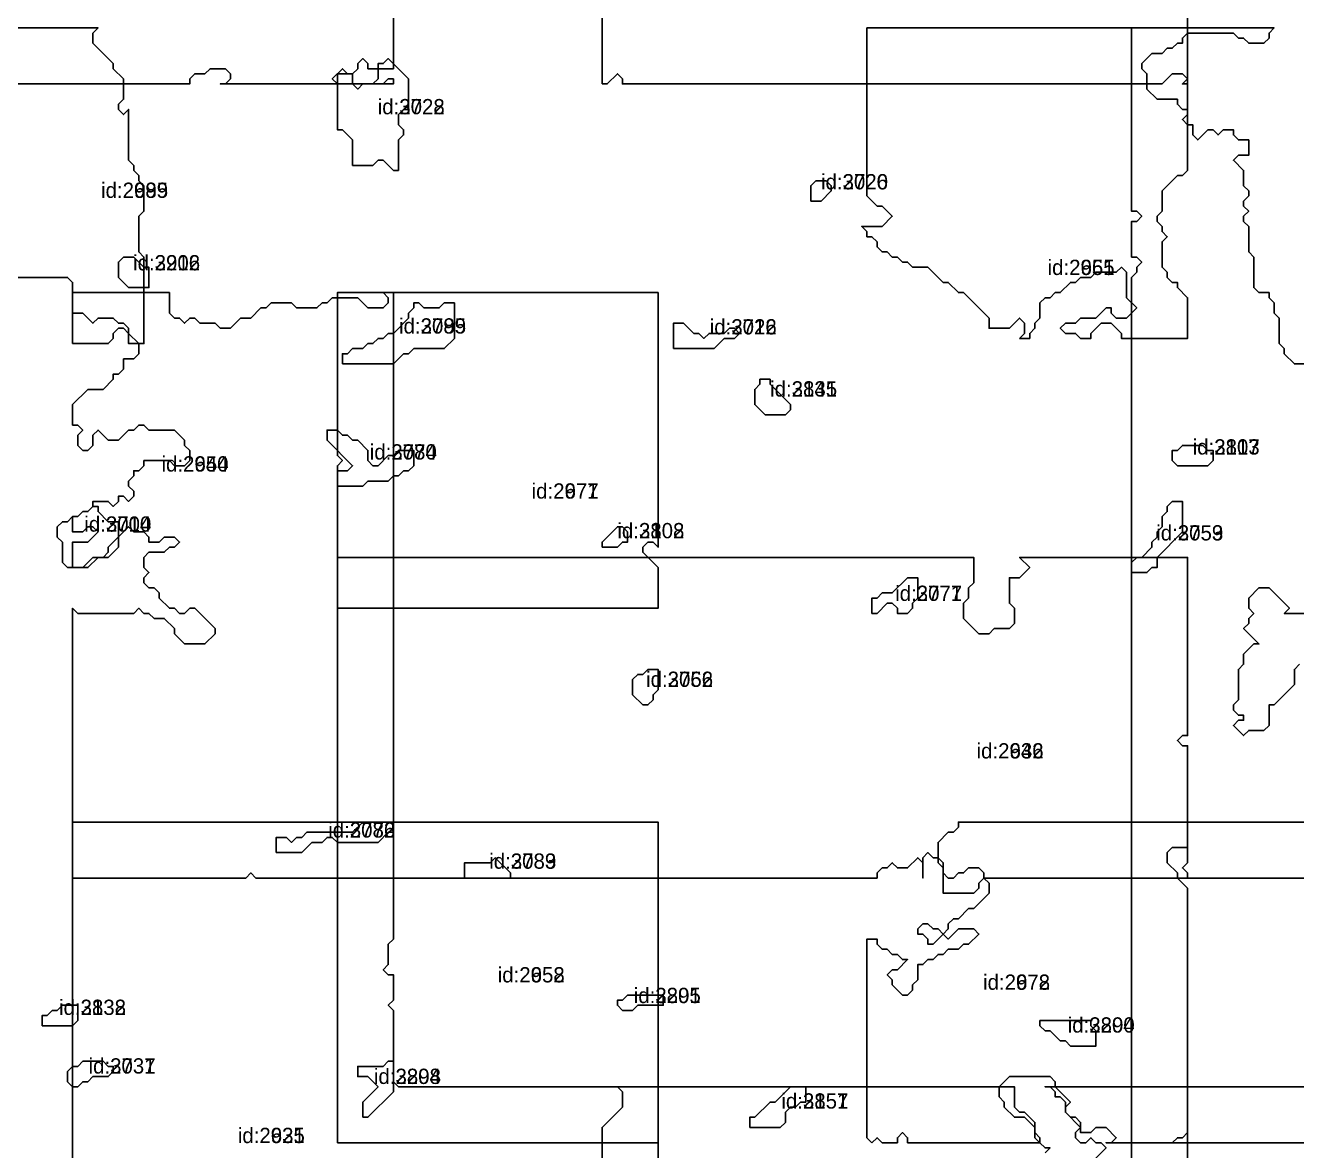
# Model space of a CAD drawing. Header units: metres. Extents: x 0 to 810, y 0 to 745.
# Drawn here: x 406.7 to 656.4, y 362.5 to 583.5 of the extents above; entities that cross this region are included whole.
import ezdxf

# ---------------------------------------------------------------- set-up
doc = ezdxf.new("R2010")
doc.units = ezdxf.units.M
doc.layers.add('forest', color=7, linetype='Continuous')
doc.layers.add('forestfragmentation', color=7, linetype='Continuous')

msp = doc.modelspace()

# ---------------------------------------------------------------- linework, layer by layer
at = {"layer": 'forest', "color": 173}
msp.add_lwpolyline([(479, 617), (479, 575), (474, 575), (474, 576), (473, 577), (472, 576), (472, 575), (471, 574), (470, 574), (469, 575), (467, 573), (468, 572), (477, 572), (478, 573), (479, 573), (479, 572), (445, 572), (446, 572), (447, 573), (447, 574), (446, 575), (443, 575), (442, 574), (440, 574), (439, 573), (439, 572), (364, 572)], dxfattribs=at)
msp.add_lwpolyline([(479, 617), (479, 575), (474, 575), (474, 576), (473, 577), (472, 576), (472, 575), (471, 574), (470, 574), (469, 575), (467, 573), (468, 572), (477, 572), (478, 573), (479, 573), (479, 572), (445, 572), (446, 572), (447, 573), (447, 574), (446, 575), (443, 575), (442, 574), (440, 574), (439, 573), (439, 572), (364, 572)], dxfattribs=at)
at = {"layer": 'forest', "color": 176}
for points in [[(520, 572), (520, 618)], [(520, 572), (520, 618)], [(635, 606), (635, 572), (634, 572), (635, 573), (634, 574), (632, 574), (630, 572), (524, 572), (524, 573), (523, 574), (521, 572), (520, 572)], [(635, 606), (635, 572), (634, 572), (635, 573), (634, 574), (632, 574), (630, 572), (524, 572), (524, 573), (523, 574), (521, 572), (520, 572)]]:
    msp.add_lwpolyline(points, dxfattribs=at)
at = {"layer": 'forest', "color": 99}
for points in [[(364, 583), (421, 583), (420, 582), (420, 580), (424, 576), (424, 575), (426, 573), (426, 569), (425, 568), (425, 567), (426, 566), (427, 567), (427, 557), (428, 556), (428, 555), (429, 554), (429, 553), (430, 552), (430, 547), (429, 546), (429, 539), (430, 538), (430, 521), (427, 521), (427, 523), (426, 524), (425, 524), (424, 523), (424, 522), (423, 521), (416, 521)], [(364, 583), (421, 583), (420, 582), (420, 580), (424, 576), (424, 575), (426, 573), (426, 569), (425, 568), (425, 567), (426, 566), (427, 567), (427, 557), (428, 556), (428, 555), (429, 554), (429, 553), (430, 552), (430, 547), (429, 546), (429, 539), (430, 538), (430, 521), (427, 521), (427, 523), (426, 524), (425, 524), (424, 523), (424, 522), (423, 521), (416, 521)], [(416, 521), (416, 533), (415, 534), (364, 534)], [(416, 521), (416, 533), (415, 534), (364, 534)]]:
    msp.add_lwpolyline(points, dxfattribs=at)
at = {"layer": 'forest', "color": 116}
msp.add_lwpolyline([(602, 522), (603, 523), (603, 525), (602, 526), (600, 524), (596, 524), (596, 526), (591, 531), (590, 531), (588, 533), (587, 533), (584, 536), (581, 536), (580, 537), (579, 537), (578, 538), (577, 538), (576, 539), (575, 539), (574, 540), (574, 541), (573, 542), (572, 542), (572, 543), (571, 544), (575, 544), (577, 546), (575, 548), (574, 548), (572, 550), (572, 583), (635, 583), (635, 555), (634, 554), (633, 554), (630, 551), (630, 547), (629, 546), (629, 545), (630, 544), (630, 543), (631, 542), (630, 541), (630, 536), (631, 535), (631, 534), (632, 533), (633, 533), (633, 532), (635, 530), (635, 522), (622, 522), (622, 523), (620, 525), (618, 525), (616, 523), (616, 522), (614, 522), (613, 523), (611, 523), (610, 524), (611, 525), (613, 525), (614, 526), (617, 526), (619, 528), (620, 528), (620, 527), (621, 526), (623, 526), (625, 528), (623, 530), (623, 535), (622, 536), (621, 535), (617, 535), (616, 534), (614, 534), (613, 533), (612, 533), (610, 531), (609, 531), (608, 530), (607, 530), (606, 529), (606, 526), (605, 525), (605, 524), (604, 523), (604, 522), (602, 522)], dxfattribs=at)
msp.add_lwpolyline([(602, 522), (603, 523), (603, 525), (602, 526), (600, 524), (596, 524), (596, 526), (591, 531), (590, 531), (588, 533), (587, 533), (584, 536), (581, 536), (580, 537), (579, 537), (578, 538), (577, 538), (576, 539), (575, 539), (574, 540), (574, 541), (573, 542), (572, 542), (572, 543), (571, 544), (575, 544), (577, 546), (575, 548), (574, 548), (572, 550), (572, 583), (635, 583), (635, 555), (634, 554), (633, 554), (630, 551), (630, 547), (629, 546), (629, 545), (630, 544), (630, 543), (631, 542), (630, 541), (630, 536), (631, 535), (631, 534), (632, 533), (633, 533), (633, 532), (635, 530), (635, 522), (622, 522), (622, 523), (620, 525), (618, 525), (616, 523), (616, 522), (614, 522), (613, 523), (611, 523), (610, 524), (611, 525), (613, 525), (614, 526), (617, 526), (619, 528), (620, 528), (620, 527), (621, 526), (623, 526), (625, 528), (623, 530), (623, 535), (622, 536), (621, 535), (617, 535), (616, 534), (614, 534), (613, 533), (612, 533), (610, 531), (609, 531), (608, 530), (607, 530), (606, 529), (606, 526), (605, 525), (605, 524), (604, 523), (604, 522), (602, 522)], dxfattribs=at)
at = {"layer": 'forest', "color": 166}
for points in [[(624, 416), (624, 534), (625, 535), (625, 536), (626, 537), (625, 538), (624, 538), (624, 545), (625, 545), (626, 546), (625, 547), (624, 547), (624, 583), (652, 583), (651, 582), (651, 581), (650, 580), (647, 580), (646, 581), (645, 581), (644, 582), (635, 582), (634, 581), (634, 580), (633, 580), (632, 579), (631, 579), (630, 578), (628, 578), (626, 576), (626, 575), (627, 574), (627, 571), (629, 569), (633, 569), (633, 568), (634, 567), (635, 567), (635, 566), (634, 565), (635, 564), (636, 564), (636, 562), (637, 561), (639, 563), (640, 563), (641, 562), (642, 563), (644, 563), (644, 562), (645, 561), (647, 561), (647, 558), (645, 558), (644, 557), (646, 555), (646, 552), (647, 551), (647, 550), (646, 549), (646, 548), (647, 547), (646, 546), (646, 545), (647, 544), (647, 539), (648, 538), (648, 532), (649, 531), (651, 531), (651, 530), (652, 529), (652, 527), (653, 526), (653, 521), (654, 520), (654, 519), (656, 517), (659, 517)], [(624, 416), (624, 534), (625, 535), (625, 536), (626, 537), (625, 538), (624, 538), (624, 545), (625, 545), (626, 546), (625, 547), (624, 547), (624, 583), (652, 583), (651, 582), (651, 581), (650, 580), (647, 580), (646, 581), (645, 581), (644, 582), (635, 582), (634, 581), (634, 580), (633, 580), (632, 579), (631, 579), (630, 578), (628, 578), (626, 576), (626, 575), (627, 574), (627, 571), (629, 569), (633, 569), (633, 568), (634, 567), (635, 567), (635, 566), (634, 565), (635, 564), (636, 564), (636, 562), (637, 561), (639, 563), (640, 563), (641, 562), (642, 563), (644, 563), (644, 562), (645, 561), (647, 561), (647, 558), (645, 558), (644, 557), (646, 555), (646, 552), (647, 551), (647, 550), (646, 549), (646, 548), (647, 547), (646, 546), (646, 545), (647, 544), (647, 539), (648, 538), (648, 532), (649, 531), (651, 531), (651, 530), (652, 529), (652, 527), (653, 526), (653, 521), (654, 520), (654, 519), (656, 517), (659, 517)], [(659, 468), (654, 468), (655, 469), (651, 473), (649, 473), (647, 471), (647, 469), (648, 468), (647, 467), (647, 466), (646, 465), (649, 462), (648, 462), (646, 460), (646, 458), (645, 457), (645, 451), (644, 450), (644, 449), (645, 448), (646, 448), (646, 447), (645, 447), (644, 446), (646, 444), (647, 445), (650, 445), (651, 446), (651, 450), (652, 450), (656, 454), (656, 457), (657, 458)], [(659, 468), (654, 468), (655, 469), (651, 473), (649, 473), (647, 471), (647, 469), (648, 468), (647, 467), (647, 466), (646, 465), (649, 462), (648, 462), (646, 460), (646, 458), (645, 457), (645, 451), (644, 450), (644, 449), (645, 448), (646, 448), (646, 447), (645, 447), (644, 446), (646, 444), (647, 445), (650, 445), (651, 446), (651, 450), (652, 450), (656, 454), (656, 457), (657, 458)], [(687, 416), (624, 416)], [(687, 416), (624, 416)], [(520, 321), (520, 367), (524, 371), (524, 374), (523, 375), (601, 375), (601, 371), (602, 370), (603, 370), (605, 368), (605, 366), (606, 365), (606, 364), (607, 363), (608, 363), (607, 362)], [(520, 321), (520, 367), (524, 371), (524, 374), (523, 375), (601, 375), (601, 371), (602, 370), (603, 370), (605, 368), (605, 366), (606, 365), (606, 364), (607, 363), (608, 363), (607, 362)], [(617, 361), (619, 363), (618, 364), (617, 364), (616, 365), (615, 364), (614, 364), (613, 365), (613, 366), (614, 367), (614, 368), (613, 369), (612, 369), (611, 370), (611, 372), (610, 373), (609, 373), (609, 374), (608, 375), (607, 375), (635, 375), (635, 359)], [(617, 361), (619, 363), (618, 364), (617, 364), (616, 365), (615, 364), (614, 364), (613, 365), (613, 366), (614, 367), (614, 368), (613, 369), (612, 369), (611, 370), (611, 372), (610, 373), (609, 373), (609, 374), (608, 375), (607, 375), (635, 375), (635, 359)]]:
    msp.add_lwpolyline(points, dxfattribs=at)
at = {"layer": 'forest', "color": 52}
msp.add_lwpolyline([(479, 555), (477, 557), (476, 557), (475, 556), (471, 556), (471, 561), (469, 563), (468, 563), (468, 574), (471, 574), (471, 572), (472, 571), (473, 572), (475, 572), (476, 573), (476, 576), (477, 576), (478, 577), (482, 573), (482, 567), (481, 567), (480, 566), (480, 564), (481, 563), (481, 562), (480, 561), (480, 555), (479, 555)], dxfattribs=at)
msp.add_lwpolyline([(479, 555), (477, 557), (476, 557), (475, 556), (471, 556), (471, 561), (469, 563), (468, 563), (468, 574), (471, 574), (471, 572), (472, 571), (473, 572), (475, 572), (476, 573), (476, 576), (477, 576), (478, 577), (482, 573), (482, 567), (481, 567), (480, 566), (480, 564), (481, 563), (481, 562), (480, 561), (480, 555), (479, 555)], dxfattribs=at)
at = {"layer": 'forest', "color": 55}
msp.add_lwpolyline([(561, 549), (561, 552), (562, 553), (564, 553), (565, 552), (565, 551), (563, 549), (561, 549)], dxfattribs=at)
msp.add_lwpolyline([(561, 549), (561, 552), (562, 553), (564, 553), (565, 552), (565, 551), (563, 549), (561, 549)], dxfattribs=at)
at = {"layer": 'forest', "color": 153}
msp.add_lwpolyline([(416, 416), (416, 469), (417, 468), (428, 468), (429, 469), (430, 468), (431, 468), (432, 467), (434, 467), (436, 465), (436, 464), (438, 462), (442, 462), (444, 464), (444, 465), (440, 469), (439, 469), (438, 468), (437, 468), (436, 469), (435, 469), (433, 471), (433, 472), (432, 473), (431, 473), (430, 474), (430, 475), (431, 476), (430, 477), (430, 479), (431, 480), (434, 480), (435, 481), (436, 481), (437, 482), (436, 483), (434, 483), (433, 482), (431, 482), (431, 483), (430, 484), (428, 484), (427, 485), (423, 481), (423, 480), (422, 479), (420, 479), (418, 477), (416, 477), (416, 482), (419, 482), (421, 484), (420, 485), (419, 485), (418, 484), (416, 484), (416, 487), (417, 487), (418, 488), (419, 488), (420, 489), (420, 490), (423, 490), (424, 489), (425, 490), (425, 491), (426, 491), (427, 490), (428, 491), (428, 492), (427, 493), (427, 494), (428, 495), (428, 496), (429, 496), (430, 497), (430, 498), (435, 498), (436, 497), (438, 497), (439, 498), (439, 500), (438, 501), (438, 502), (436, 504), (431, 504), (430, 505), (429, 505), (428, 504), (427, 504), (425, 502), (423, 502), (421, 504), (420, 503), (420, 501), (419, 500), (418, 500), (417, 501), (417, 503), (418, 504), (417, 505), (416, 505), (416, 509), (419, 512), (422, 512), (424, 514), (424, 515), (425, 515), (426, 516), (426, 518), (428, 518), (429, 519), (429, 521), (427, 523), (427, 524), (426, 525), (425, 525), (424, 526), (421, 526), (420, 525), (418, 527), (416, 527), (416, 531), (435, 531), (435, 527), (436, 526), (437, 526), (438, 525), (439, 526), (440, 526), (441, 525), (444, 525), (445, 524), (447, 524), (449, 526), (451, 526), (453, 528), (454, 528), (455, 529), (459, 529), (460, 528), (464, 528), (465, 529), (466, 529), (467, 530), (472, 530), (474, 528), (477, 528), (478, 529), (478, 530), (477, 531), (476, 531), (479, 531), (479, 416), (452, 416), (451, 417), (450, 416), (416, 416)], dxfattribs=at)
msp.add_lwpolyline([(416, 416), (416, 469), (417, 468), (428, 468), (429, 469), (430, 468), (431, 468), (432, 467), (434, 467), (436, 465), (436, 464), (438, 462), (442, 462), (444, 464), (444, 465), (440, 469), (439, 469), (438, 468), (437, 468), (436, 469), (435, 469), (433, 471), (433, 472), (432, 473), (431, 473), (430, 474), (430, 475), (431, 476), (430, 477), (430, 479), (431, 480), (434, 480), (435, 481), (436, 481), (437, 482), (436, 483), (434, 483), (433, 482), (431, 482), (431, 483), (430, 484), (428, 484), (427, 485), (423, 481), (423, 480), (422, 479), (420, 479), (418, 477), (416, 477), (416, 482), (419, 482), (421, 484), (420, 485), (419, 485), (418, 484), (416, 484), (416, 487), (417, 487), (418, 488), (419, 488), (420, 489), (420, 490), (423, 490), (424, 489), (425, 490), (425, 491), (426, 491), (427, 490), (428, 491), (428, 492), (427, 493), (427, 494), (428, 495), (428, 496), (429, 496), (430, 497), (430, 498), (435, 498), (436, 497), (438, 497), (439, 498), (439, 500), (438, 501), (438, 502), (436, 504), (431, 504), (430, 505), (429, 505), (428, 504), (427, 504), (425, 502), (423, 502), (421, 504), (420, 503), (420, 501), (419, 500), (418, 500), (417, 501), (417, 503), (418, 504), (417, 505), (416, 505), (416, 509), (419, 512), (422, 512), (424, 514), (424, 515), (425, 515), (426, 516), (426, 518), (428, 518), (429, 519), (429, 521), (427, 523), (427, 524), (426, 525), (425, 525), (424, 526), (421, 526), (420, 525), (418, 527), (416, 527), (416, 531), (435, 531), (435, 527), (436, 526), (437, 526), (438, 525), (439, 526), (440, 526), (441, 525), (444, 525), (445, 524), (447, 524), (449, 526), (451, 526), (453, 528), (454, 528), (455, 529), (459, 529), (460, 528), (464, 528), (465, 529), (466, 529), (467, 530), (472, 530), (474, 528), (477, 528), (478, 529), (478, 530), (477, 531), (476, 531), (479, 531), (479, 416), (452, 416), (451, 417), (450, 416), (416, 416)], dxfattribs=at)
at = {"layer": 'forest', "color": 149}
for points in [[(468, 469), (468, 497), (469, 498), (468, 499), (468, 531), (531, 531), (531, 481), (530, 482), (529, 482), (528, 481), (528, 480), (531, 477), (531, 469), (468, 469)], [(468, 469), (468, 497), (469, 498), (468, 499), (468, 531), (531, 531), (531, 481), (530, 482), (529, 482), (528, 481), (528, 480), (531, 477), (531, 469), (468, 469)], [(573, 364), (572, 365), (572, 404), (574, 404), (574, 403), (575, 402), (576, 402), (577, 401), (578, 401), (579, 400), (580, 400), (578, 398), (577, 398), (576, 397), (577, 396), (577, 395), (579, 393), (580, 393), (581, 394), (581, 395), (582, 396), (582, 399), (583, 399), (584, 400), (585, 400), (586, 401), (587, 401), (588, 402), (590, 402), (591, 403), (592, 403), (594, 405), (593, 406), (590, 406), (588, 404), (587, 405), (585, 403), (584, 403), (584, 404), (583, 405), (582, 405), (582, 406), (583, 407), (584, 407), (585, 406), (586, 406), (587, 405), (588, 406), (588, 407), (589, 408), (590, 408), (592, 410), (593, 410), (596, 413), (596, 415), (595, 416), (594, 415), (594, 414), (593, 413), (587, 413), (587, 418), (586, 419), (586, 423), (588, 425), (589, 425), (590, 426), (590, 427), (635, 427), (635, 422), (632, 422), (631, 421), (631, 419), (633, 417), (633, 416), (635, 414), (635, 366), (634, 365), (633, 365), (632, 364), (619, 364), (620, 364), (621, 365), (619, 367), (617, 367), (616, 366), (614, 366), (614, 367), (611, 370), (611, 371), (612, 372), (609, 375), (609, 376), (608, 377), (600, 377), (598, 375), (598, 373), (599, 372), (599, 371), (601, 369), (603, 369), (605, 367), (605, 365), (606, 364), (580, 364), (580, 365), (579, 366), (578, 365), (578, 364), (575, 364), (574, 365), (573, 364)], [(573, 364), (572, 365), (572, 404), (574, 404), (574, 403), (575, 402), (576, 402), (577, 401), (578, 401), (579, 400), (580, 400), (578, 398), (577, 398), (576, 397), (577, 396), (577, 395), (579, 393), (580, 393), (581, 394), (581, 395), (582, 396), (582, 399), (583, 399), (584, 400), (585, 400), (586, 401), (587, 401), (588, 402), (590, 402), (591, 403), (592, 403), (594, 405), (593, 406), (590, 406), (588, 404), (587, 405), (585, 403), (584, 403), (584, 404), (583, 405), (582, 405), (582, 406), (583, 407), (584, 407), (585, 406), (586, 406), (587, 405), (588, 406), (588, 407), (589, 408), (590, 408), (592, 410), (593, 410), (596, 413), (596, 415), (595, 416), (594, 415), (594, 414), (593, 413), (587, 413), (587, 418), (586, 419), (586, 423), (588, 425), (589, 425), (590, 426), (590, 427), (635, 427), (635, 422), (632, 422), (631, 421), (631, 419), (633, 417), (633, 416), (635, 414), (635, 366), (634, 365), (633, 365), (632, 364), (619, 364), (620, 364), (621, 365), (619, 367), (617, 367), (616, 366), (614, 366), (614, 367), (611, 370), (611, 371), (612, 372), (609, 375), (609, 376), (608, 377), (600, 377), (598, 375), (598, 373), (599, 372), (599, 371), (601, 369), (603, 369), (605, 367), (605, 365), (606, 364), (580, 364), (580, 365), (579, 366), (578, 365), (578, 364), (575, 364), (574, 365), (573, 364)], [(624, 364), (624, 427), (675, 427)], [(624, 364), (624, 427), (675, 427)], [(713, 364), (624, 364)], [(713, 364), (624, 364)]]:
    msp.add_lwpolyline(points, dxfattribs=at)
at = {"layer": 'forest', "color": 64}
msp.add_lwpolyline([(534, 520), (534, 525), (536, 525), (538, 523), (539, 523), (540, 522), (541, 523), (544, 523), (545, 524), (546, 524), (547, 523), (546, 522), (544, 522), (542, 520), (534, 520)], dxfattribs=at)
msp.add_lwpolyline([(534, 520), (534, 525), (536, 525), (538, 523), (539, 523), (540, 522), (541, 523), (544, 523), (545, 524), (546, 524), (547, 523), (546, 522), (544, 522), (542, 520), (534, 520)], dxfattribs=at)
at = {"layer": 'forest', "color": 82}
msp.add_lwpolyline([(415, 477), (414, 478), (414, 482), (413, 483), (413, 485), (414, 486), (415, 486), (416, 487), (417, 487), (418, 488), (419, 488), (420, 489), (421, 489), (421, 488), (423, 486), (425, 486), (425, 481), (423, 479), (421, 479), (419, 477), (415, 477)], dxfattribs=at)
msp.add_lwpolyline([(415, 477), (414, 478), (414, 482), (413, 483), (413, 485), (414, 486), (415, 486), (416, 487), (417, 487), (418, 488), (419, 488), (420, 489), (421, 489), (421, 488), (423, 486), (425, 486), (425, 481), (423, 479), (421, 479), (419, 477), (415, 477)], dxfattribs=at)
at = {"layer": 'forest', "color": 178}
msp.add_lwpolyline([(468, 416), (468, 479), (593, 479), (593, 474), (592, 473), (592, 471), (591, 470), (591, 467), (594, 464), (596, 464), (597, 465), (600, 465), (601, 466), (601, 469), (600, 470), (600, 475), (602, 475), (604, 477), (602, 479), (635, 479), (635, 444), (634, 444), (633, 443), (634, 442), (635, 442), (635, 419), (634, 418), (635, 417), (635, 416), (595, 416), (595, 417), (594, 418), (592, 418), (591, 417), (590, 417), (589, 416), (588, 416), (587, 417), (587, 419), (586, 420), (585, 420), (584, 421), (583, 420), (583, 416), (583, 419), (582, 420), (580, 418), (578, 418), (577, 419), (576, 418), (575, 418), (574, 417), (574, 416), (468, 416)], dxfattribs=at)
msp.add_lwpolyline([(468, 416), (468, 479), (593, 479), (593, 474), (592, 473), (592, 471), (591, 470), (591, 467), (594, 464), (596, 464), (597, 465), (600, 465), (601, 466), (601, 469), (600, 470), (600, 475), (602, 475), (604, 477), (602, 479), (635, 479), (635, 444), (634, 444), (633, 443), (634, 442), (635, 442), (635, 419), (634, 418), (635, 417), (635, 416), (595, 416), (595, 417), (594, 418), (592, 418), (591, 417), (590, 417), (589, 416), (588, 416), (587, 417), (587, 419), (586, 420), (585, 420), (584, 421), (583, 420), (583, 416), (583, 419), (582, 420), (580, 418), (578, 418), (577, 419), (576, 418), (575, 418), (574, 417), (574, 416), (468, 416)], dxfattribs=at)
at = {"layer": 'forest', "color": 183}
msp.add_lwpolyline([(416, 360), (416, 427), (479, 427), (479, 404), (478, 403), (478, 399), (477, 398), (478, 397), (479, 397), (479, 392), (478, 391), (479, 390), (479, 376), (480, 375), (531, 375), (531, 312)], dxfattribs=at)
msp.add_lwpolyline([(416, 360), (416, 427), (479, 427), (479, 404), (478, 403), (478, 399), (477, 398), (478, 397), (479, 397), (479, 392), (478, 391), (479, 390), (479, 376), (480, 375), (531, 375), (531, 312)], dxfattribs=at)
at = {"layer": 'forest', "color": 172}
msp.add_lwpolyline([(468, 364), (468, 427), (531, 427), (531, 364), (468, 364)], dxfattribs=at)
msp.add_lwpolyline([(468, 364), (468, 427), (531, 427), (531, 364), (468, 364)], dxfattribs=at)
at = {"layer": 'forest', "color": 46}
msp.add_lwpolyline([(624, 324), (624, 375), (673, 375), (672, 374), (672, 373), (669, 373), (667, 371), (667, 370), (668, 369), (668, 367), (667, 367), (666, 366), (666, 365), (665, 365), (664, 364), (664, 363), (665, 362)], dxfattribs=at)
msp.add_lwpolyline([(624, 324), (624, 375), (673, 375), (672, 374), (672, 373), (669, 373), (667, 371), (667, 370), (668, 369), (668, 367), (667, 367), (666, 366), (666, 365), (665, 365), (664, 364), (664, 363), (665, 362)], dxfattribs=at)
at = {"layer": 'forestfragmentation', "color": 47}
msp.add_lwpolyline([(427, 532), (425, 534), (425, 537), (426, 538), (428, 538), (430, 536), (431, 536), (431, 532), (427, 532)], dxfattribs=at)
msp.add_lwpolyline([(427, 532), (425, 534), (425, 537), (426, 538), (428, 538), (430, 536), (431, 536), (431, 532), (427, 532)], dxfattribs=at)
at = {"layer": 'forestfragmentation', "color": 73}
msp.add_lwpolyline([(469, 517), (469, 519), (470, 519), (471, 520), (473, 520), (474, 521), (475, 521), (476, 522), (477, 522), (478, 523), (479, 523), (482, 526), (482, 527), (483, 528), (483, 529), (484, 529), (485, 528), (488, 528), (489, 529), (491, 529), (491, 522), (489, 520), (483, 520), (482, 519), (481, 519), (479, 517), (469, 517)], dxfattribs=at)
msp.add_lwpolyline([(469, 517), (469, 519), (470, 519), (471, 520), (473, 520), (474, 521), (475, 521), (476, 522), (477, 522), (478, 523), (479, 523), (482, 526), (482, 527), (483, 528), (483, 529), (484, 529), (485, 528), (488, 528), (489, 529), (491, 529), (491, 522), (489, 520), (483, 520), (482, 519), (481, 519), (479, 517), (469, 517)], dxfattribs=at)
at = {"layer": 'forestfragmentation', "color": 62}
msp.add_lwpolyline([(552, 507), (550, 509), (550, 512), (551, 513), (551, 514), (553, 514), (553, 513), (557, 509), (557, 508), (556, 507), (552, 507)], dxfattribs=at)
msp.add_lwpolyline([(552, 507), (550, 509), (550, 512), (551, 513), (551, 514), (553, 514), (553, 513), (557, 509), (557, 508), (556, 507), (552, 507)], dxfattribs=at)
at = {"layer": 'forestfragmentation', "color": 54}
for points in [[(468, 493), (468, 496), (470, 496), (471, 497), (466, 502), (466, 504), (468, 504), (469, 503), (470, 503), (471, 502), (472, 502), (474, 500), (474, 498), (475, 497), (476, 497), (478, 499), (479, 499), (480, 500), (483, 500), (483, 497), (482, 496), (481, 496), (480, 495), (479, 495), (478, 494), (474, 494), (473, 493), (468, 493)], [(468, 493), (468, 496), (470, 496), (471, 497), (466, 502), (466, 504), (468, 504), (469, 503), (470, 503), (471, 502), (472, 502), (474, 500), (474, 498), (475, 497), (476, 497), (478, 499), (479, 499), (480, 500), (483, 500), (483, 497), (482, 496), (481, 496), (480, 495), (479, 495), (478, 494), (474, 494), (473, 493), (468, 493)], [(549, 367), (549, 369), (550, 369), (553, 372), (554, 372), (557, 375), (560, 375), (560, 372), (559, 372), (558, 371), (557, 371), (556, 370), (556, 368), (555, 367), (549, 367)], [(549, 367), (549, 369), (550, 369), (553, 372), (554, 372), (557, 375), (560, 375), (560, 372), (559, 372), (558, 371), (557, 371), (556, 370), (556, 368), (555, 367), (549, 367)]]:
    msp.add_lwpolyline(points, dxfattribs=at)
at = {"layer": 'forestfragmentation', "color": 94}
msp.add_lwpolyline([(633, 497), (632, 498), (632, 500), (633, 500), (634, 501), (638, 501), (639, 500), (640, 500), (640, 498), (639, 497), (633, 497)], dxfattribs=at)
msp.add_lwpolyline([(633, 497), (632, 498), (632, 500), (633, 500), (634, 501), (638, 501), (639, 500), (640, 500), (640, 498), (639, 497), (633, 497)], dxfattribs=at)
at = {"layer": 'forestfragmentation', "color": 51}
for points in [[(624, 476), (624, 478), (625, 479), (626, 479), (628, 481), (628, 482), (629, 483), (629, 484), (630, 485), (630, 487), (631, 488), (631, 489), (632, 490), (634, 490), (634, 484), (629, 479), (629, 477), (628, 477), (627, 476), (624, 476)], [(624, 476), (624, 478), (625, 479), (626, 479), (628, 481), (628, 482), (629, 483), (629, 484), (630, 485), (630, 487), (631, 488), (631, 489), (632, 490), (634, 490), (634, 484), (629, 479), (629, 477), (628, 477), (627, 476), (624, 476)], [(528, 450), (526, 452), (526, 455), (527, 456), (528, 456), (529, 457), (531, 457), (531, 453), (530, 452), (530, 451), (529, 450), (528, 450)], [(528, 450), (526, 452), (526, 455), (527, 456), (528, 456), (529, 457), (531, 457), (531, 453), (530, 452), (530, 451), (529, 450), (528, 450)], [(524, 390), (523, 391), (523, 392), (524, 392), (525, 393), (532, 393), (532, 391), (527, 391), (526, 390), (524, 390)], [(524, 390), (523, 391), (523, 392), (524, 392), (525, 393), (532, 393), (532, 391), (527, 391), (526, 390), (524, 390)]]:
    msp.add_lwpolyline(points, dxfattribs=at)
at = {"layer": 'forestfragmentation', "color": 65}
msp.add_lwpolyline([(520, 481), (520, 482), (523, 485), (524, 485), (525, 484), (525, 482), (524, 482), (523, 481), (520, 481)], dxfattribs=at)
msp.add_lwpolyline([(520, 481), (520, 482), (523, 485), (524, 485), (525, 484), (525, 482), (524, 482), (523, 481), (520, 481)], dxfattribs=at)
at = {"layer": 'forestfragmentation', "color": 87}
msp.add_lwpolyline([(573, 468), (573, 471), (574, 471), (575, 472), (577, 472), (580, 475), (582, 475), (582, 471), (581, 470), (581, 469), (580, 468), (578, 468), (578, 469), (577, 470), (576, 470), (574, 468), (573, 468)], dxfattribs=at)
msp.add_lwpolyline([(573, 468), (573, 471), (574, 471), (575, 472), (577, 472), (580, 475), (582, 475), (582, 471), (581, 470), (581, 469), (580, 468), (578, 468), (578, 469), (577, 470), (576, 470), (574, 468), (573, 468)], dxfattribs=at)
at = {"layer": 'forestfragmentation', "color": 79}
msp.add_lwpolyline([(456, 421), (456, 424), (458, 424), (459, 423), (460, 424), (461, 424), (462, 425), (471, 425), (473, 427), (479, 427), (479, 425), (478, 425), (476, 423), (468, 423), (467, 424), (466, 424), (465, 423), (463, 423), (461, 421), (456, 421)], dxfattribs=at)
msp.add_lwpolyline([(456, 421), (456, 424), (458, 424), (459, 423), (460, 424), (461, 424), (462, 425), (471, 425), (473, 427), (479, 427), (479, 425), (478, 425), (476, 423), (468, 423), (467, 424), (466, 424), (465, 423), (463, 423), (461, 421), (456, 421)], dxfattribs=at)
at = {"layer": 'forestfragmentation', "color": 66}
msp.add_lwpolyline([(493, 416), (493, 419), (498, 419), (499, 420), (502, 417), (502, 416), (493, 416)], dxfattribs=at)
msp.add_lwpolyline([(493, 416), (493, 419), (498, 419), (499, 420), (502, 417), (502, 416), (493, 416)], dxfattribs=at)
at = {"layer": 'forestfragmentation', "color": 59}
msp.add_lwpolyline([(410, 387), (410, 389), (411, 389), (412, 390), (413, 390), (414, 391), (417, 391), (417, 388), (416, 387), (410, 387)], dxfattribs=at)
msp.add_lwpolyline([(410, 387), (410, 389), (411, 389), (412, 390), (413, 390), (414, 391), (417, 391), (417, 388), (416, 387), (410, 387)], dxfattribs=at)
at = {"layer": 'forestfragmentation', "color": 52}
msp.add_lwpolyline([(612, 383), (611, 384), (610, 384), (608, 386), (607, 386), (606, 387), (606, 388), (616, 388), (616, 387), (617, 386), (617, 383), (612, 383)], dxfattribs=at)
msp.add_lwpolyline([(612, 383), (611, 384), (610, 384), (608, 386), (607, 386), (606, 387), (606, 388), (616, 388), (616, 387), (617, 386), (617, 383), (612, 383)], dxfattribs=at)
at = {"layer": 'forestfragmentation', "color": 71}
msp.add_lwpolyline([(416, 375), (415, 376), (415, 378), (416, 379), (417, 379), (418, 380), (422, 380), (423, 379), (424, 379), (424, 378), (423, 377), (420, 377), (419, 376), (418, 376), (417, 375), (416, 375)], dxfattribs=at)
msp.add_lwpolyline([(416, 375), (415, 376), (415, 378), (416, 379), (417, 379), (418, 380), (422, 380), (423, 379), (424, 379), (424, 378), (423, 377), (420, 377), (419, 376), (418, 376), (417, 375), (416, 375)], dxfattribs=at)
at = {"layer": 'forestfragmentation', "color": 49}
msp.add_lwpolyline([(473, 369), (473, 372), (476, 375), (474, 377), (472, 377), (472, 379), (477, 379), (478, 380), (479, 380), (479, 374), (474, 369), (473, 369)], dxfattribs=at)
msp.add_lwpolyline([(473, 369), (473, 372), (476, 375), (474, 377), (472, 377), (472, 379), (477, 379), (478, 380), (479, 380), (479, 374), (474, 369), (473, 369)], dxfattribs=at)

# ---------------------------------------------------------------- texts
at = {"layer": 'forest', "color": 52}
for s in ['id:2722', 'id:3028']:
    msp.add_text(s, height=3, dxfattribs=at).set_placement((475.93, 566.04))
at = {"layer": 'forest', "color": 55}
for s in ['id:2720', 'id:3026']:
    msp.add_text(s, height=3, dxfattribs=at).set_placement((563, 551.29))
at = {"layer": 'forest', "color": 99}
for s in ['id:2689', 'id:2995']:
    msp.add_text(s, height=3, dxfattribs=at).set_placement((421.59, 549.62))
at = {"layer": 'forest', "color": 116}
for s in ['id:2655', 'id:2961']:
    msp.add_text(s, height=3, dxfattribs=at).set_placement((607.5, 534.47))
at = {"layer": 'forest', "color": 64}
for s in ['id:2716', 'id:3022']:
    msp.add_text(s, height=3, dxfattribs=at).set_placement((541.14, 522.79))
at = {"layer": 'forest', "color": 153}
for s in ['id:2644', 'id:2950']:
    msp.add_text(s, height=3, dxfattribs=at).set_placement((433.46, 495.86))
at = {"layer": 'forest', "color": 149}
for s, p in [('id:2671', (506.15, 490.54)), ('id:2977', (506.15, 490.54)), ('id:2672', (594.83, 394.05)), ('id:2978', (594.83, 394.05))]:
    msp.add_text(s, height=3, dxfattribs=at).set_placement(p)
at = {"layer": 'forest', "color": 82}
for s in ['id:2704', 'id:3010']:
    msp.add_text(s, height=3, dxfattribs=at).set_placement((418.3, 484.05))
at = {"layer": 'forest', "color": 178}
for s in ['id:2636', 'id:2942']:
    msp.add_text(s, height=3, dxfattribs=at).set_placement((593.55, 439.49))
at = {"layer": 'forest', "color": 172}
for s in ['id:2652', 'id:2958']:
    msp.add_text(s, height=3, dxfattribs=at).set_placement((499.5, 395.5))
at = {"layer": 'forest', "color": 183}
for s in ['id:2625', 'id:2931']:
    msp.add_text(s, height=3, dxfattribs=at).set_placement((448.45, 363.94))
at = {"layer": 'forestfragmentation', "color": 47}
for s in ['id:2906', 'id:3212']:
    msp.add_text(s, height=3, dxfattribs=at).set_placement((427.88, 535.38))
at = {"layer": 'forestfragmentation', "color": 73}
for s in ['id:2789', 'id:3095']:
    msp.add_text(s, height=3, dxfattribs=at).set_placement((480.12, 522.96))
at = {"layer": 'forestfragmentation', "color": 62}
for s in ['id:2835', 'id:3141']:
    msp.add_text(s, height=3, dxfattribs=at).set_placement((553, 510.6))
at = {"layer": 'forestfragmentation', "color": 94}
for s in ['id:2807', 'id:3113']:
    msp.add_text(s, height=3, dxfattribs=at).set_placement((636, 499.2))
at = {"layer": 'forestfragmentation', "color": 54}
for s, p in [('id:2774', (474.37, 498.22)), ('id:3080', (474.37, 498.22)), ('id:2851', (555.21, 370.71)), ('id:3157', (555.21, 370.71))]:
    msp.add_text(s, height=3, dxfattribs=at).set_placement(p)
at = {"layer": 'forestfragmentation', "color": 65}
for s in ['id:2802', 'id:3108']:
    msp.add_text(s, height=3, dxfattribs=at).set_placement((523, 482.75))
at = {"layer": 'forestfragmentation', "color": 51}
for s, p in [('id:2753', (628.84, 482.32)), ('id:3059', (628.84, 482.32)), ('id:2756', (528.64, 453.55)), ('id:3062', (528.64, 453.55)), ('id:2895', (526.22, 391.44)), ('id:3201', (526.22, 391.44))]:
    msp.add_text(s, height=3, dxfattribs=at).set_placement(p)
at = {"layer": 'forestfragmentation', "color": 87}
for s in ['id:2771', 'id:3077']:
    msp.add_text(s, height=3, dxfattribs=at).set_placement((577.56, 470.44))
at = {"layer": 'forestfragmentation', "color": 79}
for s in ['id:2776', 'id:3082']:
    msp.add_text(s, height=3, dxfattribs=at).set_placement((466.21, 423.95))
at = {"layer": 'forestfragmentation', "color": 66}
for s in ['id:2783', 'id:3089']:
    msp.add_text(s, height=3, dxfattribs=at).set_placement((497.83, 417.83))
at = {"layer": 'forestfragmentation', "color": 59}
for s in ['id:2832', 'id:3138']:
    msp.add_text(s, height=3, dxfattribs=at).set_placement((413.33, 389.11))
at = {"layer": 'forestfragmentation', "color": 52}
for s in ['id:2894', 'id:3200']:
    msp.add_text(s, height=3, dxfattribs=at).set_placement((611.45, 385.64))
at = {"layer": 'forestfragmentation', "color": 71}
for s in ['id:2731', 'id:3037']:
    msp.add_text(s, height=3, dxfattribs=at).set_placement((419.13, 377.6))
at = {"layer": 'forestfragmentation', "color": 49}
for s in ['id:2898', 'id:3204']:
    msp.add_text(s, height=3, dxfattribs=at).set_placement((475.18, 375.55))

doc.saveas('drawing.dxf')
